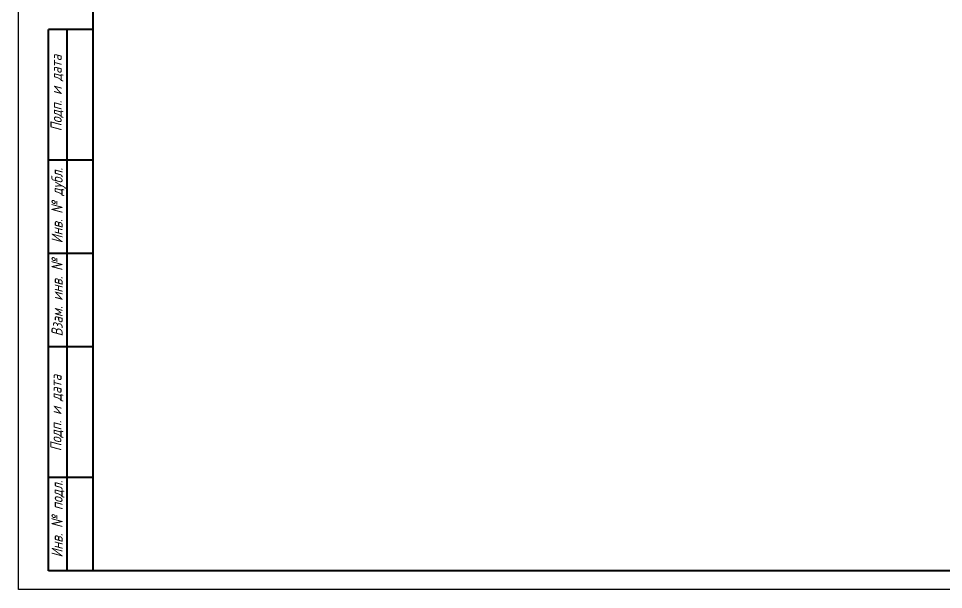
# Model space of a CAD drawing. Extents: x 260 to 1101, y 70 to 664.
# Drawn here: x 260 to 507.6, y 70 to 223 of the extents above; entities that cross this region are included whole.
import ezdxf

# ---------------------------------------------------------------- set-up
doc = ezdxf.new("R2010")
doc.units = 0
doc.header["$MEASUREMENT"] = 0
doc.layers.add('KONTUR', color=7, linetype='CONTINUOUS')
doc.layers.add('Основная', color=7, linetype='CONTINUOUS', lineweight=40)
doc.layers.add('текст', color=7, linetype='CONTINUOUS', lineweight=30)
doc.styles.add('GOST type A0', font='', dxfattribs={"oblique": 15, "height": 3.5})
doc.styles.get('GOST type A0').set_extended_font_data('GOST type A')

msp = doc.modelspace()

# ---------------------------------------------------------------- linework, layer by layer
at = {"layer": 'KONTUR'}
for p, q in [((260, 70), (260, 664)), ((1101, 70), (260, 70))]:
    msp.add_line(p, q, dxfattribs=at)
at = {"layer": 'Основная'}
for p, q in [((280, 115), (280, 659)), ((268, 75), (268, 220)), ((280, 220), (268, 220)), ((273, 75), (273, 220)), ((280, 185), (268, 185)), ((280, 160), (268, 160)), ((280, 135), (268, 135)), ((280, 75), (280, 115)), ((280, 100), (268, 100)), ((1096, 75), (268, 75))]:
    msp.add_line(p, q, dxfattribs=at)

# ---------------------------------------------------------------- texts
at = {"layer": 'текст', "style": 'GOST type A0', "oblique": 15}
for s, p in [('Подп. и дата', (271.574, 192.77)), ('Инв. № дубл.', (271.818, 162.745)), ('Взам. инв. №', (271.818, 137.818)), ('Подп. и дата', (271.524, 107.034)), ('Инв. № подл.', (271.818, 78.567))]:
    msp.add_text(s, height=3, rotation=90, dxfattribs=at).set_placement(p)

doc.saveas('drawing.dxf')
